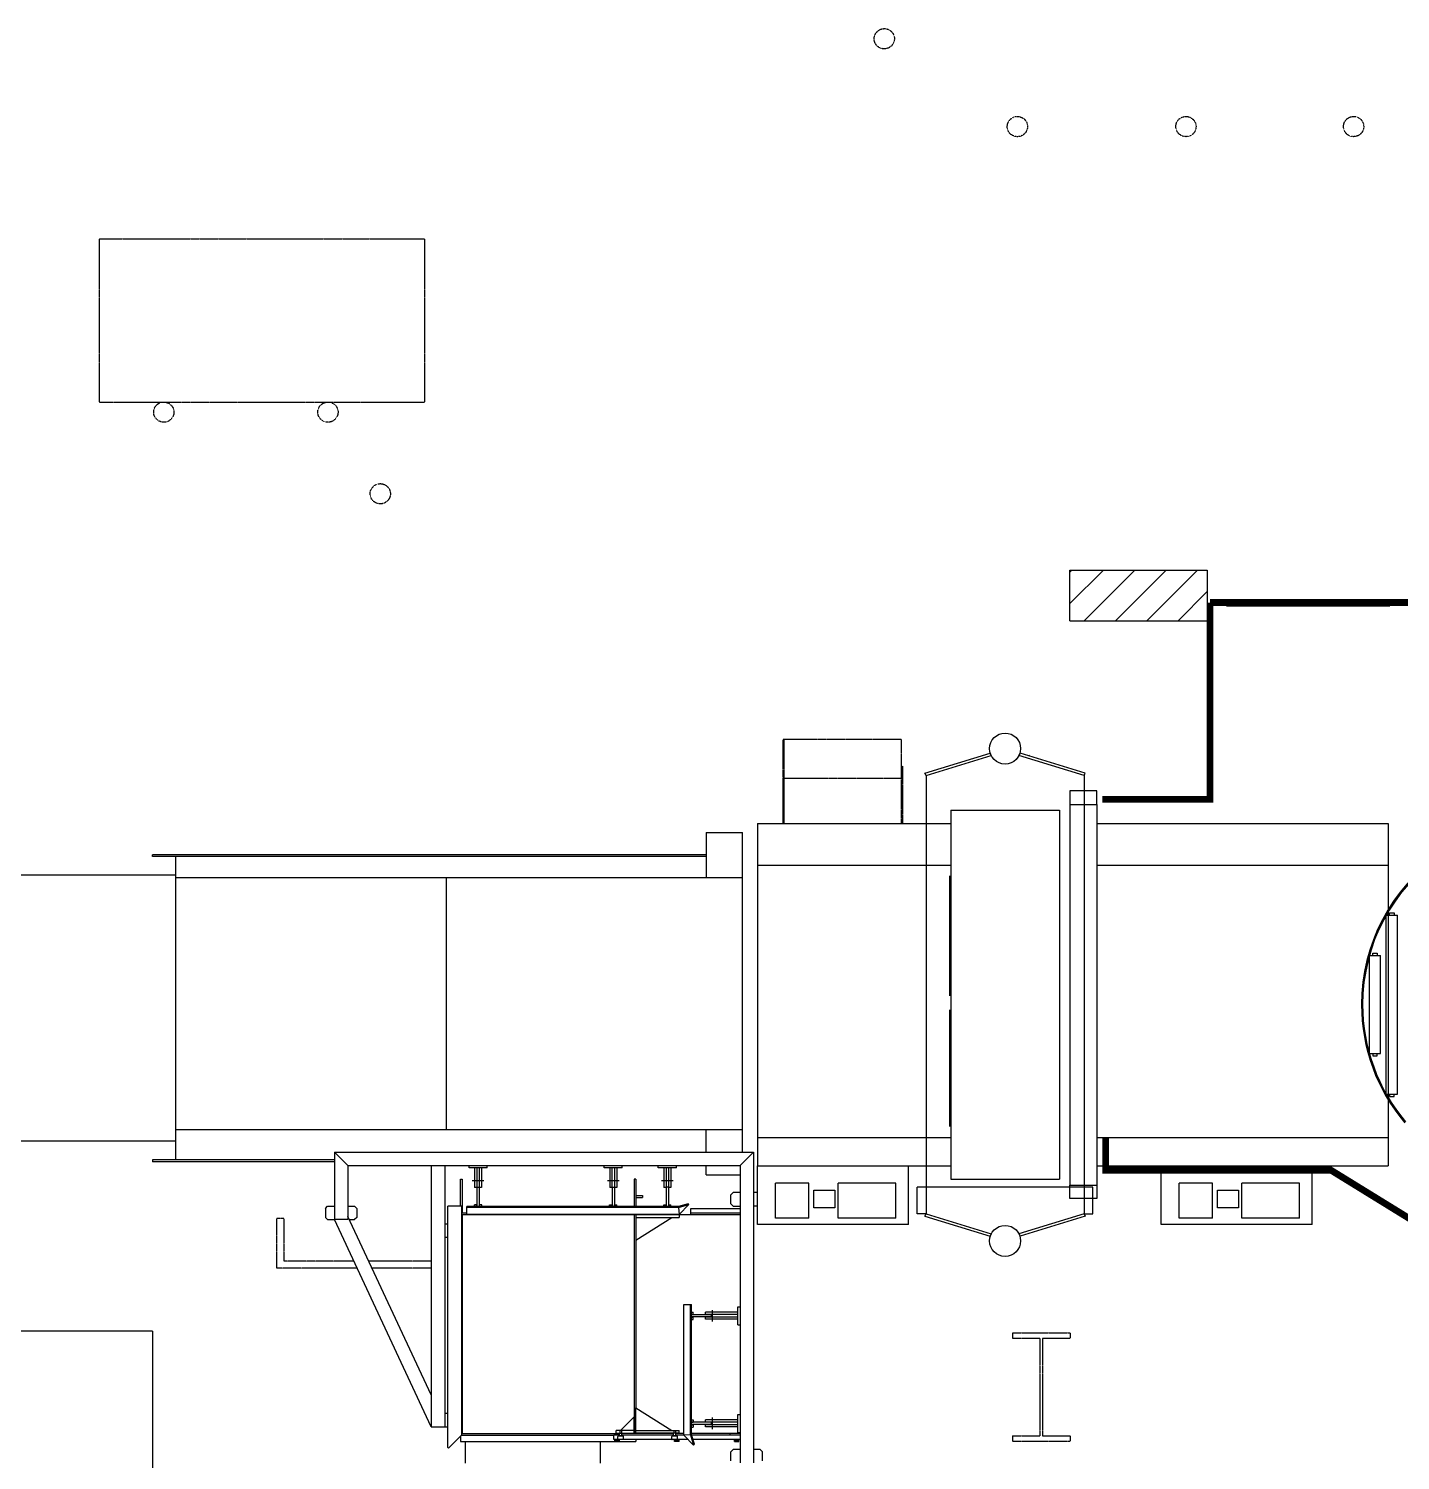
# Model space of a CAD drawing. Header units: millimetres. Extents: x -1732 to 458256, y -4349 to 130988.
# Drawn here: x 95782 to 103513, y 27918 to 35988 of the extents above; entities that cross this region are included whole.
import ezdxf

# ---------------------------------------------------------------- set-up
doc = ezdxf.new("R2010")
doc.units = ezdxf.units.MM
doc.header["$LTSCALE"] = 0.01
doc.header["$MEASUREMENT"] = 0
doc.linetypes.add('PHANTOM2', pattern=[31.75, 15.875, -3.175, 3.175, -3.175, 3.175, -3.175])
for name, color, linetype in [('F-E-EQP', 251, 'CONTINUOUS'), ('F-E-EQP-PH2', 251, 'PHANTOM2'), ('S-E-ACI', 251, 'PHANTOM2'), ('SAFETY-GUARD', 251, 'CONTINUOUS')]:
    doc.layers.add(name, color=color, linetype=linetype)

msp = doc.modelspace()

# ---------------------------------------------------------------- hatches: boundary and pattern name
at = {"layer": 'F-E-EQP', "linetype": 'Continuous'}
h = msp.add_hatch(dxfattribs=at)
h.set_pattern_fill('ANSI31', color=256, scale=999.998, style=0)
h.set_pattern_definition([(45, (86331.5, 25914.57), (-88.3882, 88.3882), [])])
h.paths.add_polyline_path([(101649.65386, 32936.53505), (102424.35386, 32936.53505), (102424.35386, 32650.78505), (101649.65386, 32650.78505)])

# ---------------------------------------------------------------- linework, layer by layer
for p, q in [((101649.65386, 32650.78505), (101649.65386, 32936.53505)), ((101649.65386, 32936.53505), (102424.35386, 32936.53505)), ((102424.35386, 32936.53505), (102424.35386, 32650.78505)), ((101649.65386, 31615.73505), (101649.65386, 29469.83891)), ((101802.05386, 31615.73505), (101802.05386, 29469.83891)), ((100970.82009, 31213.95076), (100970.82009, 30536.62518)), ((100970.82009, 30457.35745), (100970.82009, 29799.92981))]:
    msp.add_line(p, q, dxfattribs=at)
at = {"layer": 'F-E-EQP'}
for p, q in [((101649.65386, 32650.78505), (102424.35386, 32650.78505)), ((100832.85503, 31791.14739), (101199.98122, 31904.06978)), ((100839.66474, 31777.78221), (101206.79092, 31890.70461)), ((101206.79092, 31890.70461), (101199.98122, 31904.06978)), ((101362.53966, 31890.70439), (101369.3494, 31904.06955)), ((101729.66474, 31777.78092), (101362.53966, 31890.70439)), ((101736.47448, 31791.14608), (101369.3494, 31904.06955)), ((101419.15801, 31892.78086), (101424.98093, 31886.95793)), ((100839.66596, 31777.78092), (100832.85621, 31791.14608)), ((100839.66129, 31777.78221), (100839.66474, 29307.78235)), ((101729.66129, 31777.78092), (101729.66474, 29307.78363)), ((101729.66474, 31777.78092), (101736.47448, 31791.14608)), ((100978.66242, 31582.78228), (100978.66532, 29502.78228)), ((100978.66242, 31582.78228), (101590.66242, 31582.78228)), ((101590.66242, 31582.78228), (101590.66532, 29502.78228)), ((99889.66535, 31507.78228), (100978.66253, 31507.78228)), ((99889.66535, 31507.78228), (99889.66535, 29577.78228)), ((101802.05386, 31507.78505), (103444.71378, 31507.78505)), ((103444.71378, 31507.78505), (103444.71378, 29577.78891)), ((99599.66525, 31457.78228), (99804.66918, 31457.78228)), ((99599.66525, 31457.78228), (99599.66577, 31202.78228)), ((99804.66551, 29656.38228), (99804.66918, 31457.78228)), ((96479.15983, 31321.78951), (96479.15985, 31331.78951)), ((99599.66552, 31321.78313), (96479.15983, 31321.78951)), ((99599.6655, 31331.78313), (96479.15985, 31331.78951)), ((96609.15634, 31321.78924), (96609.15983, 29611.78888)), ((99889.66535, 31272.78228), (100978.66253, 31272.78228)), ((101802.05386, 31272.78552), (103444.71378, 31272.78552)), ((96609.15656, 31216.78924), (93834.15656, 31216.78357)), ((96609.15658, 31202.78228), (99804.66577, 31202.78228)), ((98134.15658, 31202.78228), (98134.15948, 29782.78228)), ((103433.21189, 30992.13824), (103496.71176, 30992.13824)), ((103433.21189, 29982.43036), (103433.21189, 30992.13824)), ((103452.26185, 30992.13824), (103452.26185, 31004.83822)), ((103452.26185, 31004.83822), (103477.6618, 31004.83822)), ((103477.6618, 31004.83822), (103477.6618, 30992.13824)), ((103496.71176, 29982.43036), (103496.71176, 30992.13824)), ((103337.96208, 30763.78232), (103401.46195, 30763.78232)), ((103337.96208, 30210.78628), (103337.96208, 30763.78232)), ((103357.01204, 30776.48229), (103382.41199, 30776.48229)), ((103357.01204, 30763.78232), (103357.01204, 30776.48229)), ((103382.41199, 30776.48229), (103382.41199, 30763.78232)), ((103401.46195, 30210.78628), (103401.46195, 30763.78232)), ((103337.96208, 30210.78628), (103401.46195, 30210.78628)), ((103357.01204, 30210.78628), (103357.01204, 30198.08631)), ((103357.01204, 30198.08631), (103382.41199, 30198.08631)), ((103382.41199, 30198.08631), (103382.41199, 30210.78628)), ((103433.21189, 29982.43036), (103496.71176, 29982.43036)), ((103452.26185, 29982.43036), (103452.26185, 29969.73038)), ((103452.26185, 29969.73038), (103477.6618, 29969.73038)), ((103477.6618, 29969.73038), (103477.6618, 29982.43036)), ((96609.15948, 29782.78228), (99804.66577, 29782.78228)), ((99599.66551, 29656.38228), (99599.66577, 29782.78228)), ((96609.15962, 29716.78888), (93834.15962, 29716.7832)), ((99889.66535, 29737.78228), (100978.66522, 29737.78228)), ((101802.05386, 29737.78859), (103444.71378, 29737.78859)), ((97581.15801, 29580.18228), (97504.95801, 29656.38228)), ((97504.95801, 29656.38228), (97504.95801, 29275.38228)), ((97504.95801, 29656.38228), (99867.15801, 29656.38228)), ((99790.95801, 29580.18228), (99867.15801, 29656.38228)), ((99867.15801, 29656.38228), (99867.15801, 27903.78228)), ((97504.95801, 29611.79071), (96479.15983, 29611.78861)), ((96479.15983, 29611.78861), (96479.15985, 29601.78861)), ((97504.95801, 29601.79071), (96479.15985, 29601.78861)), ((97581.15801, 29580.18228), (97581.15801, 29275.38228)), ((97581.15801, 29580.18228), (99790.95801, 29580.18228)), ((98051.05801, 29580.18228), (98051.05801, 28106.98228)), ((98127.25801, 29580.18228), (98127.25801, 28106.98228)), ((98263.78301, 29567.48228), (98263.78301, 29580.18228)), ((98365.38301, 29567.48228), (98263.78301, 29567.48228)), ((98294.73926, 29567.48228), (98294.73926, 29456.35728)), ((98307.43926, 29567.48228), (98307.43926, 29456.35728)), ((98321.72676, 29567.48228), (98321.72676, 29456.35728)), ((98334.42676, 29567.48228), (98334.42676, 29456.35728)), ((98365.38301, 29567.48228), (98365.38301, 29580.18228)), ((99025.78301, 29567.48228), (99025.78301, 29580.18228)), ((99127.38301, 29567.48228), (99025.78301, 29567.48228)), ((99056.73926, 29567.48228), (99056.73926, 29456.35728)), ((99069.43926, 29567.48228), (99069.43926, 29456.35728)), ((99083.72676, 29567.48228), (99083.72676, 29456.35728)), ((99096.42676, 29567.48228), (99096.42676, 29456.35728)), ((99127.38301, 29567.48228), (99127.38301, 29580.18228)), ((99330.58301, 29567.48228), (99330.58301, 29580.18228)), ((99432.18301, 29567.48228), (99330.58301, 29567.48228)), ((99361.53926, 29567.48228), (99361.53926, 29456.35728)), ((99374.23926, 29567.48228), (99374.23926, 29456.35728)), ((99388.52676, 29567.48228), (99388.52676, 29456.35728)), ((99401.22676, 29567.48228), (99401.22676, 29456.35728)), ((99432.18301, 29567.48228), (99432.18301, 29580.18228)), ((99599.66525, 29527.78228), (99599.66535, 29580.18228)), ((99790.95801, 29580.18228), (99790.95801, 27903.78228)), ((99889.66467, 29247.78401), (99889.66535, 29577.78401)), ((99889.66535, 29577.78228), (100978.66522, 29577.78228)), ((100739.66467, 29247.78228), (100739.66535, 29577.78228)), ((101802.05386, 29577.78891), (103444.71378, 29577.78891)), ((102164.71227, 29247.7913), (102164.71295, 29577.79064)), ((103014.71057, 29247.78957), (103014.71125, 29577.78891)), ((98216.15801, 29503.98228), (98225.68301, 29503.98228)), ((98216.15801, 29351.58228), (98216.15801, 29503.98228)), ((98225.68301, 29503.98228), (98225.68301, 29313.48228)), ((98347.12676, 29494.45728), (98282.03926, 29494.45728)), ((98307.43926, 29456.35728), (98294.73926, 29456.35728)), ((98308.23301, 29458.45359), (98308.23301, 29348.40728)), ((98308.23301, 29458.45359), (98320.93301, 29458.45359)), ((98320.93301, 29458.45359), (98320.93301, 29348.40728)), ((98334.42676, 29456.35728), (98321.72676, 29456.35728)), ((99109.12676, 29494.45728), (99044.03926, 29494.45728)), ((99069.43926, 29456.35728), (99056.73926, 29456.35728)), ((99070.23301, 29458.45359), (99082.93301, 29458.45359)), ((99070.23301, 29458.45359), (99070.23301, 29348.40728)), ((99082.93301, 29458.45359), (99082.93301, 29348.40728)), ((99096.42676, 29456.35728), (99083.72676, 29456.35728)), ((99203.58301, 29503.98228), (99194.05801, 29503.98228)), ((99194.05801, 29503.98228), (99194.05801, 29348.40728)), ((99203.58301, 29503.98228), (99203.58301, 29348.40728)), ((99413.92676, 29494.45728), (99348.83926, 29494.45728)), ((99374.23926, 29456.35728), (99361.53926, 29456.35728)), ((99375.03301, 29458.45359), (99375.03301, 29348.40728)), ((99387.73301, 29458.45359), (99375.03301, 29458.45359)), ((99387.73301, 29458.45359), (99387.73301, 29348.40728)), ((99401.22676, 29456.35728), (99388.52676, 29456.35728)), ((99599.66525, 29527.78228), (99790.95801, 29527.78228)), ((99990.15731, 29283.43745), (99990.15771, 29481.67526)), ((100179.29535, 29481.67488), (99990.15771, 29481.67526)), ((100179.29494, 29283.43707), (100179.29535, 29481.67488)), ((100344.44473, 29283.43673), (100344.44513, 29481.67454)), ((100668.89059, 29481.67388), (100344.44513, 29481.67454)), ((100668.89019, 29283.43607), (100668.89059, 29481.67388)), ((101779.66456, 29457.7837), (100789.66456, 29457.78232)), ((100789.66474, 29307.78228), (100789.66456, 29457.78232)), ((100978.66532, 29502.78228), (101590.66532, 29502.78228)), ((101779.66474, 29307.7837), (101779.66456, 29457.7837)), ((102265.2047, 29283.44467), (102265.20511, 29481.68208)), ((102454.34237, 29481.6817), (102265.20511, 29481.68208)), ((102454.34196, 29283.44428), (102454.34237, 29481.6817)), ((102619.49142, 29283.44395), (102619.49182, 29481.68136)), ((102943.93663, 29481.6807), (102619.49182, 29481.68136)), ((102943.93623, 29283.44328), (102943.93663, 29481.6807)), ((99203.58301, 29411.90728), (99241.68301, 29411.90728)), ((99203.58301, 29399.20728), (99241.68301, 29399.20728)), ((99241.68301, 29411.90728), (99241.68301, 29399.20728)), ((99740.15801, 29415.08228), (99752.85801, 29427.78228)), ((99740.15801, 29364.28228), (99740.15801, 29415.08228)), ((99790.95801, 29427.78228), (99752.85801, 29427.78228)), ((99889.66504, 29427.78228), (99867.15801, 29427.78228)), ((97454.15801, 29338.88228), (97466.85801, 29351.58228)), ((97454.15801, 29338.88228), (97454.15801, 29288.08228)), ((97466.85801, 29351.58228), (97504.95801, 29351.58228)), ((97581.15801, 29351.58228), (97619.25801, 29351.58228)), ((97631.95801, 29338.88228), (97619.25801, 29351.58228)), ((97631.95801, 29338.88228), (97631.95801, 29288.08228)), ((98220.92051, 29351.58228), (98144.31596, 29351.58228)), ((98144.31596, 27990.69023), (98144.31596, 29351.58228)), ((98220.92051, 29351.58228), (98220.92051, 28060.55959)), ((98220.92051, 29313.48228), (98251.08301, 29313.48228)), ((98220.92051, 29303.95728), (99514.73301, 29303.95728)), ((98225.68301, 29303.95728), (98225.68301, 28070.08459)), ((99444.88301, 29348.40728), (98251.08301, 29348.40728)), ((98251.08301, 29303.95728), (98251.08301, 29348.40728)), ((99444.88301, 29342.90802), (98251.08301, 29342.90802)), ((99447.51326, 29303.95728), (98251.08301, 29303.95728)), ((98306.64551, 29357.93228), (98293.94551, 29357.93228)), ((98293.94551, 29348.40728), (98293.94551, 29357.93228)), ((98306.64551, 29348.40728), (98306.64551, 29357.93228)), ((98322.52051, 29348.40728), (98322.52051, 29357.93228)), ((98335.22051, 29357.93228), (98322.52051, 29357.93228)), ((98335.22051, 29348.40728), (98335.22051, 29357.93228)), ((99055.94551, 29357.93228), (99068.64551, 29357.93228)), ((99055.94551, 29348.40728), (99055.94551, 29357.93228)), ((99068.64551, 29348.40728), (99068.64551, 29357.93228)), ((99084.52051, 29348.40728), (99084.52051, 29357.93228)), ((99084.52051, 29357.93228), (99097.22051, 29357.93228)), ((99097.22051, 29348.40728), (99097.22051, 29357.93228)), ((99194.05801, 29303.95728), (99194.05801, 28070.08459)), ((99203.58301, 29302.36978), (99203.58301, 29159.49478)), ((99448.05801, 29302.36978), (99203.58301, 29302.36978)), ((99360.74551, 29357.93228), (99373.44551, 29357.93228)), ((99360.74551, 29348.40728), (99360.74551, 29357.93228)), ((99373.44551, 29348.40728), (99373.44551, 29357.93228)), ((99389.32051, 29357.93228), (99402.02051, 29357.93228)), ((99389.32051, 29348.40728), (99389.32051, 29357.93228)), ((99402.02051, 29348.40728), (99402.02051, 29357.93228)), ((99498.76454, 29364.18882), (99444.88301, 29348.40728)), ((99444.88301, 29342.90802), (99503.35997, 29359.80398)), ((99444.88301, 29342.90802), (99444.88301, 29348.40728)), ((99444.88301, 29342.90802), (99447.51326, 29303.95728)), ((99447.51326, 29303.95728), (99503.35997, 29359.80398)), ((99448.05801, 29302.36978), (99448.05801, 29286.49478)), ((99503.35997, 29359.80398), (99498.76454, 29364.18882)), ((99514.73301, 29303.95728), (99514.73301, 29338.88228)), ((99514.73301, 29338.88228), (99790.95801, 29338.88228)), ((99514.73301, 29313.48228), (99790.95801, 29313.48228)), ((99514.73301, 29303.95728), (99790.95801, 29303.95728)), ((99740.15801, 29364.28228), (99752.85801, 29351.58228)), ((99752.85801, 29351.58228), (99790.95801, 29351.58228)), ((99889.66489, 29351.58228), (99867.15801, 29351.58228)), ((100839.66474, 29307.78235), (100789.66474, 29307.78228)), ((100832.85503, 29294.41717), (100839.66474, 29307.78235)), ((100832.85503, 29294.41717), (101199.98122, 29181.49477)), ((100839.66474, 29307.78235), (101206.79092, 29194.85995)), ((101729.66474, 29307.78363), (101362.53966, 29194.86017)), ((101736.47448, 29294.41848), (101369.3494, 29181.49501)), ((101729.66474, 29307.78363), (101779.66474, 29307.7837)), ((101729.66474, 29307.78363), (101736.47448, 29294.41848)), ((97454.15801, 29288.08228), (97466.85801, 29275.38228)), ((97466.85801, 29275.38228), (97504.95801, 29275.38228)), ((97581.15801, 29275.38228), (97504.95801, 29275.38228)), ((98051.05801, 28106.98228), (97504.95801, 29275.38228)), ((98051.05801, 28286.94354), (97581.15801, 29292.31098)), ((97589.07033, 29275.38228), (97619.25801, 29275.38228)), ((97631.95801, 29288.08228), (97619.25801, 29275.38228)), ((98144.31596, 29249.78998), (98127.25801, 29249.78998)), ((99203.58301, 29286.49478), (99448.05801, 29286.49478)), ((99203.58301, 29159.49478), (99406.78301, 29286.49478)), ((100739.66467, 29247.78228), (99889.66467, 29247.78401)), ((100179.29494, 29283.43707), (99990.15731, 29283.43745)), ((100668.89019, 29283.43607), (100344.44473, 29283.43673)), ((103014.71057, 29247.78957), (102164.71227, 29247.7913)), ((102454.34196, 29283.44428), (102265.2047, 29283.44467)), ((102943.93623, 29283.44328), (102619.49142, 29283.44395)), ((98144.31596, 29173.78228), (98127.25801, 29173.78228)), ((99203.58301, 29159.49478), (99203.58301, 28214.54709)), ((101206.79092, 29194.85995), (101199.98122, 29181.49477)), ((101362.53966, 29194.86017), (101369.3494, 29181.49501)), ((99473.45583, 28796.70831), (99517.90583, 28796.70831)), ((99473.45583, 28060.55959), (99473.45583, 28796.70831)), ((99512.40657, 28063.18984), (99512.40657, 28796.70831)), ((99517.90583, 28063.18984), (99517.90583, 28796.70831)), ((99517.90583, 28753.84581), (99527.43083, 28753.84581)), ((99517.90583, 28741.14581), (99527.43083, 28741.14581)), ((99627.95214, 28739.55831), (99517.90583, 28739.55831)), ((99527.43083, 28741.14581), (99527.43083, 28753.84581)), ((99597.20265, 28740.35206), (99597.20265, 28753.05206)), ((99778.25801, 28753.05206), (99597.20265, 28753.05206)), ((99778.25801, 28740.35206), (99597.20265, 28740.35206)), ((99627.95214, 28739.55831), (99627.95214, 28726.85831)), ((99635.30265, 28700.66456), (99635.30265, 28765.75206)), ((99778.25801, 28784.00831), (99790.95801, 28784.00831)), ((99778.25801, 28682.40831), (99778.25801, 28784.00831)), ((99627.95214, 28726.85831), (99517.90583, 28726.85831)), ((99517.90583, 28725.27081), (99527.43083, 28725.27081)), ((99517.90583, 28712.57081), (99527.43083, 28712.57081)), ((99527.43083, 28712.57081), (99527.43083, 28725.27081)), ((99597.20265, 28713.36456), (99597.20265, 28726.06456)), ((99778.25801, 28726.06456), (99597.20265, 28726.06456)), ((99778.25801, 28713.36456), (99597.20265, 28713.36456)), ((99778.25801, 28682.40831), (99790.95801, 28682.40831)), ((96479.15801, 28646.78228), (95249.15801, 28646.78228)), ((96479.15801, 28646.78228), (96479.15801, 27876.78228)), ((98144.31596, 28183.18228), (98127.25801, 28183.18228)), ((99194.05801, 28163.74709), (99117.85801, 28087.54709)), ((99194.05801, 28071.67209), (99194.05801, 28163.74709)), ((99203.58301, 28214.54709), (99406.78301, 28087.54709)), ((99203.58301, 28071.67209), (99203.58301, 28214.54709)), ((99778.25801, 28177.48984), (99790.95801, 28177.48984)), ((99778.25801, 28075.88984), (99778.25801, 28177.48984)), ((98051.05801, 28106.98228), (98144.31596, 28106.98228)), ((99092.45801, 28071.67209), (99092.45801, 28087.54709)), ((99194.05801, 28087.54709), (99092.45801, 28087.54709)), ((99113.09551, 28087.54709), (99113.09551, 28071.67209)), ((99122.62051, 28087.54709), (99122.62051, 28071.67209)), ((99203.58301, 28087.54709), (99448.05801, 28087.54709)), ((99417.89551, 28087.54709), (99417.89551, 28071.67209)), ((99427.42051, 28087.54709), (99427.42051, 28071.67209)), ((99448.05801, 28071.67209), (99448.05801, 28087.54709)), ((99517.90583, 28147.32734), (99527.43083, 28147.32734)), ((99517.90583, 28134.62734), (99527.43083, 28134.62734)), ((99627.95214, 28133.03984), (99517.90583, 28133.03984)), ((99627.95214, 28120.33984), (99517.90583, 28120.33984)), ((99517.90583, 28118.75234), (99527.43083, 28118.75234)), ((99517.90583, 28106.05234), (99527.43083, 28106.05234)), ((99527.43083, 28147.32734), (99527.43083, 28134.62734)), ((99527.43083, 28118.75234), (99527.43083, 28106.05234)), ((99597.20265, 28133.83359), (99597.20265, 28146.53359)), ((99778.25801, 28146.53359), (99597.20265, 28146.53359)), ((99778.25801, 28133.83359), (99597.20265, 28133.83359)), ((99597.20265, 28106.84609), (99597.20265, 28119.54609)), ((99778.25801, 28119.54609), (99597.20265, 28119.54609)), ((99778.25801, 28106.84609), (99597.20265, 28106.84609)), ((99627.95214, 28133.03984), (99627.95214, 28120.33984)), ((99635.30265, 28094.14609), (99635.30265, 28159.23359)), ((98147.68355, 27987.32263), (98220.92051, 28060.55959)), ((98216.15801, 28055.79709), (98216.15801, 28024.99959)), ((98216.15801, 28024.99959), (99203.58301, 28024.99959)), ((98220.92051, 28070.08459), (99085.31426, 28070.08459)), ((98220.92051, 28060.55959), (99079.75801, 28060.55959)), ((98241.55801, 28024.99959), (98241.55801, 27901.80959)), ((99003.55801, 28024.99959), (99003.55801, 27901.80959)), ((99111.50801, 28060.55959), (99079.75801, 28060.55959)), ((99079.75801, 28035.15959), (99079.75801, 28060.55959)), ((99498.85583, 28035.15959), (99079.75801, 28035.15959)), ((99085.31426, 28070.08459), (99111.50801, 28070.08459)), ((99085.31426, 28060.55959), (99085.31426, 28070.08459)), ((99086.10801, 28025.63459), (99086.10801, 28035.15959)), ((99111.50801, 28030.39709), (99086.10801, 28030.39709)), ((99111.50801, 28025.63459), (99086.10801, 28025.63459)), ((99092.45801, 28071.67209), (99194.05801, 28071.67209)), ((99101.98301, 28037.54084), (99101.98301, 28053.41584)), ((99132.14551, 28055.00334), (99103.57051, 28055.00334)), ((99132.14551, 28035.95334), (99103.57051, 28035.95334)), ((99128.97051, 28055.79709), (99106.74551, 28055.79709)), ((99106.74551, 28055.00334), (99106.74551, 28055.79709)), ((99110.71426, 28060.55959), (99110.71426, 28070.08459)), ((99111.50801, 28055.79709), (99111.50801, 28071.67209)), ((99111.50801, 28025.63459), (99111.50801, 28035.15959)), ((99124.20801, 28055.79709), (99124.20801, 28071.67209)), ((99416.30801, 28070.08459), (99124.20801, 28070.08459)), ((99416.30801, 28060.55959), (99124.20801, 28060.55959)), ((99128.97051, 28055.00334), (99128.97051, 28055.79709)), ((99133.73301, 28037.54084), (99133.73301, 28053.41584)), ((99448.05801, 28071.67209), (99203.58301, 28071.67209)), ((99203.58301, 28035.15959), (99203.58301, 28024.99959)), ((99406.78301, 28037.54084), (99406.78301, 28053.41584)), ((99436.94551, 28055.00334), (99408.37051, 28055.00334)), ((99436.94551, 28035.95334), (99408.37051, 28035.95334)), ((99411.54551, 28055.00334), (99411.54551, 28055.79709)), ((99433.77051, 28055.79709), (99411.54551, 28055.79709)), ((99415.51426, 28070.08459), (99416.30801, 28070.08459)), ((99416.30801, 28055.79709), (99416.30801, 28071.67209)), ((99422.65801, 28025.63459), (99422.65801, 28035.15959)), ((99448.05801, 28030.39709), (99422.65801, 28030.39709)), ((99448.05801, 28025.63459), (99422.65801, 28025.63459)), ((99429.00801, 28055.79709), (99429.00801, 28071.67209)), ((99473.45583, 28070.08459), (99429.00801, 28070.08459)), ((99473.45583, 28060.55959), (99429.00801, 28060.55959)), ((99429.80176, 28060.55959), (99429.80176, 28070.08459)), ((99433.77051, 28055.00334), (99433.77051, 28055.79709)), ((99438.53301, 28037.54084), (99438.53301, 28053.41584)), ((99448.05801, 28025.63459), (99448.05801, 28035.15959)), ((99512.40657, 28063.18984), (99473.45583, 28060.55959)), ((99473.45583, 28060.55959), (99529.30253, 28004.71288)), ((99512.40657, 28063.18984), (99517.90583, 28063.18984)), ((99512.40657, 28063.18984), (99529.30253, 28004.71288)), ((99790.95801, 28070.08459), (99517.90583, 28070.08459)), ((99533.68737, 28009.30831), (99517.90583, 28063.18984)), ((99790.95801, 28060.55959), (99518.67621, 28060.55959)), ((99790.95801, 28035.15959), (99526.1157, 28035.15959)), ((99529.30253, 28004.71288), (99533.68737, 28009.30831)), ((99734.60176, 28060.55959), (99734.60176, 28070.08459)), ((99759.20801, 28025.63459), (99759.20801, 28035.15959)), ((99759.20801, 28030.39709), (99784.60801, 28030.39709)), ((99759.20801, 28025.63459), (99784.60801, 28025.63459)), ((99778.25801, 28075.88984), (99790.95801, 28075.88984)), ((99784.60801, 28025.63459), (99784.60801, 28035.15959)), ((98144.31596, 27990.69023), (98147.68355, 27987.32263)), ((99740.15801, 27967.28228), (99752.85801, 27979.98228)), ((99740.15801, 27916.48228), (99740.15801, 27967.28228)), ((99790.95801, 27979.98228), (99752.85801, 27979.98228)), ((99905.25801, 27979.98228), (99867.15801, 27979.98228)), ((99917.95801, 27967.28228), (99905.25801, 27979.98228)), ((99917.95801, 27916.48228), (99917.95801, 27967.28228))]:
    msp.add_line(p, q, dxfattribs=at)
at = {"layer": 'F-E-EQP', "linetype": 'Continuous'}
for points in [[(101649.65386, 31615.73505), (101802.05386, 31615.73505), (101802.05386, 31691.93505), (101649.65386, 31691.93505)], [(101649.65386, 29469.83891), (101802.05386, 29469.83891), (101802.05386, 29393.63891), (101649.65386, 29393.63891)], [(101650.26971, 29469.83411), (101802.66971, 29469.83411), (101802.66971, 29393.63411), (101650.26971, 29393.63411)]]:
    msp.add_lwpolyline(points, close=True, dxfattribs=at)
at = {"layer": 'F-E-EQP'}
for points in [[(100206.86422, 29341.10921), (100206.86442, 29440.42624), (100326.0839, 29440.42599), (100326.08369, 29341.10897)], [(102481.91119, 29341.11632), (102481.91139, 29440.43314), (102601.13062, 29440.4329), (102601.13042, 29341.11607)]]:
    msp.add_lwpolyline(points, close=True, dxfattribs=at)
for centre in [(101284.66535, 31930.38248), (101284.66535, 29155.18207)]:
    msp.add_circle(centre, 87.4, dxfattribs=at)
for centre, radius, start, end in [((104322.21011, 30487.2843), 1028.69794, 124.636702539, 180), ((104322.21011, 30487.2843), 1022.34796, 124.172023578, 180), ((104322.21011, 30487.2843), 1028.69794, 180, 220.364782258), ((104322.21011, 30487.2843), 1022.34796, 180, 220.237896308), ((99103.57051, 28053.41584), 1.5875, 90, 180), ((99103.57051, 28037.54084), 1.5875, 180, 270), ((99132.14551, 28053.41584), 1.5875, 0, 90), ((99132.14551, 28037.54084), 1.5875, 270, 0), ((99408.37051, 28053.41584), 1.5875, 90, 180), ((99408.37051, 28037.54084), 1.5875, 180, 270), ((99436.94551, 28053.41584), 1.5875, 0, 90), ((99436.94551, 28037.54084), 1.5875, 270, 0)]:
    msp.add_arc(centre, radius, start, end, dxfattribs=at)
at = {"layer": 'F-E-EQP-PH2'}
for p, q in [((96178.55485, 34803.56484), (96178.55673, 33883.56484)), ((96178.55485, 34803.56484), (98013.55485, 34803.56484)), ((98013.55485, 34803.56484), (98013.55673, 33883.56484)), ((96178.55673, 33883.56484), (98013.55673, 33883.56484)), ((100699.90884, 31980.85431), (100033.91017, 31980.85431)), ((100033.91017, 31507.78025), (100033.91017, 31980.85431)), ((100039.91016, 31507.78025), (100039.91016, 31980.85431)), ((100699.90884, 31980.85431), (100699.90884, 31507.78025)), ((100705.90883, 31832.7796), (100705.90883, 31507.78025)), ((100705.90883, 31761.77974), (100033.91017, 31761.77974)), ((97219.15985, 29281.79012), (97179.15985, 29281.79004)), ((97179.15985, 29281.79004), (97179.15985, 29001.79004)), ((97219.15985, 29281.79012), (97219.15985, 29041.79012)), ((97632.8322, 29001.79097), (97179.15985, 29001.79004)), ((97614.13657, 29041.79093), (97219.15985, 29041.79012)), ((98051.05801, 29041.79183), (97698.24882, 29041.7911)), ((98051.05801, 29001.79183), (97716.94445, 29001.79114))]:
    msp.add_line(p, q, dxfattribs=at)
for centre in [(100604.15801, 35931.2321), (101354.15801, 35436.2321), (102304.15801, 35436.2321), (103249.15801, 35436.2321), (96543.55614, 33826.56484), (97468.55614, 33826.56671), (97763.55656, 33366.56731)]:
    msp.add_circle(centre, 57, dxfattribs=at)
at = {"layer": 'S-E-ACI'}
for p, q in [((101327.15801, 28637.78228), (101651.15801, 28637.78228)), ((101327.15801, 28637.78228), (101327.15801, 28607.78081)), ((101327.15801, 28607.78081), (101481.58903, 28607.78081)), ((101481.58903, 28607.78081), (101481.58903, 28055.78374)), ((101496.59433, 28607.78081), (101496.59433, 28055.78374)), ((101496.59433, 28607.78081), (101651.15801, 28607.78081)), ((101651.15801, 28637.78228), (101651.15801, 28607.78081)), ((101327.15801, 28055.78374), (101481.58903, 28055.78374)), ((101327.15801, 28055.78374), (101327.15801, 28025.78228)), ((101327.15801, 28025.78228), (101651.15801, 28025.78228)), ((101496.59433, 28055.78374), (101651.15801, 28055.78374)), ((101651.15801, 28055.78374), (101651.15801, 28025.78228))]:
    msp.add_line(p, q, dxfattribs=at)
at = {"layer": 'SAFETY-GUARD'}
msp.add_line((102532.81604, 32734.41791), (103453.56211, 32734.61725), dxfattribs=at)
at = {"layer": 'SAFETY-GUARD', "linetype": 'Continuous', "const_width": 38.1}
for points in [[(102439.70575, 32753.66721), (102439.70575, 31644.84799), (101833.05702, 31644.84799)], [(102439.70575, 32753.66721), (103557.45546, 32753.66721)], [(106570.00675, 29676.36285), (106570.00675, 29465.80831), (105266.89882, 29465.81033), (105001.97812, 29020.97542), (103985.97812, 29020.97542), (103121.11157, 29554.13754), (101851.11157, 29554.13754), (101851.11157, 29736.37301)]]:
    msp.add_lwpolyline(points, dxfattribs=at)

doc.saveas('drawing.dxf')
